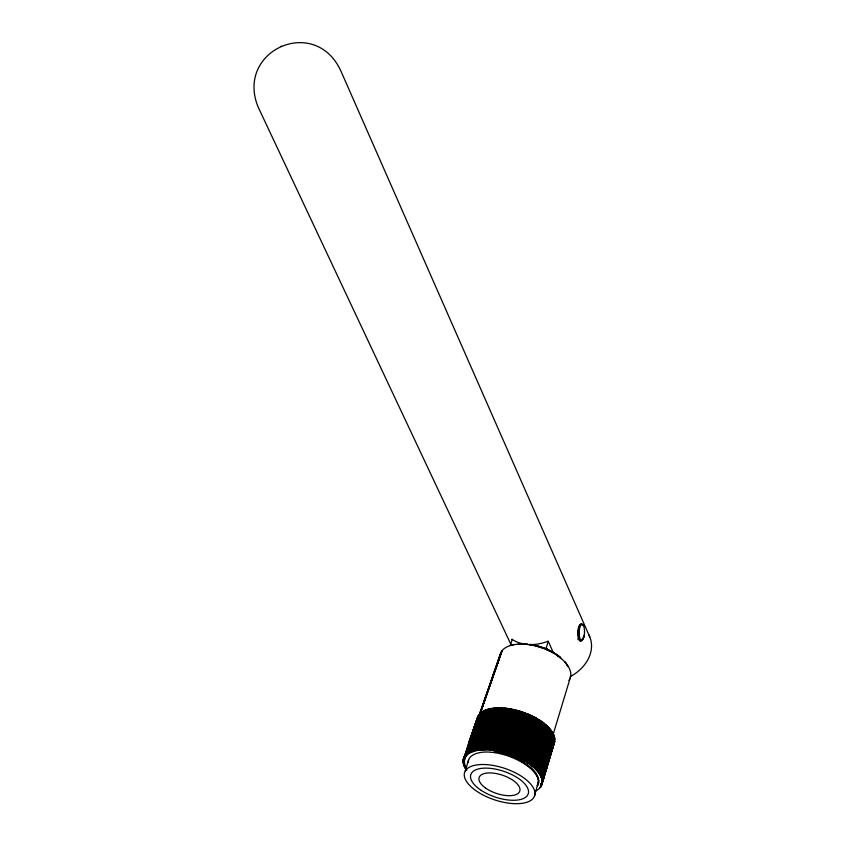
<?xml version="1.0" encoding="UTF-8"?>
<svg xmlns="http://www.w3.org/2000/svg" width="846" height="846" viewBox="0 0 846 846"><rect width="100%" height="100%" fill="white"/><g stroke="black" fill="none" stroke-linecap="round" stroke-linejoin="round"><path stroke-width="1.27" d="M466.728 770.484A41.359 18.845 18.6 0 1 467.299 753.352L468.853 752.538L472.597 740.303L468.134 752.982C461.916 756.345 462.286 764.879 466.463 769.733M481.564 718.021L483.574 711.782L482.622 711.518L471.73 740.292L467.468 753.448L468.282 754.262L466.273 754.442L479.883 713.664L480.993 713.675L478.17 722.389M467.468 753.448L469.583 753.363L468.853 752.538L469.615 752.126L482.389 711.666M468.853 752.538L470.291 752.951L469.615 752.126L470.418 751.734L473.58 741.963L473.094 741.35L483.373 711.084L484.324 711.37L480.708 722.6M481.913 711.972L468.06 750.169M541.292 783.269L540.541 787.097A41.359 18.845 18.6 0 0 540.848 786.664L540.932 786.537A41.359 18.845 18.6 0 0 535.581 769.099L535.412 768.929A41.359 18.845 18.6 0 0 534.767 768.305L534.577 768.126A41.359 18.845 18.6 0 0 533.911 767.523L533.699 767.333A41.359 18.845 18.6 0 0 533.001 766.73L532.779 766.539A41.359 18.845 18.6 0 0 532.071 765.958L531.817 765.757A41.359 18.845 18.6 0 0 531.087 765.186L530.812 764.974A41.359 18.845 18.6 0 0 530.072 764.414L529.776 764.202A41.359 18.845 18.6 0 0 529.014 763.663L528.697 763.441A41.359 18.845 18.6 0 0 527.925 762.912L527.587 762.68A41.359 18.845 18.6 0 0 526.804 762.183L526.434 761.939A41.359 18.845 18.6 0 0 525.652 761.453L525.25 761.21A41.359 18.845 18.6 0 0 524.457 760.744L524.034 760.501A41.359 18.845 18.6 0 0 523.251 760.046L534.884 717.313L533.9 717.397L522.003 759.359A41.359 18.845 18.6 0 1 522.796 759.793M469.615 752.126L471.053 752.559L470.418 751.734L471.275 751.364L474.056 742.725L473.58 741.963L484.166 710.672L485.128 710.978L479.904 727.211M481.247 712.459L481.564 713.167L480.623 712.967L467.151 750.286M476.372 749.873L471.275 751.364L472.713 751.851L472.174 751.037L474.543 743.666L474.056 742.725L485.012 710.291L485.964 710.619L480.74 726.862M522.786 760.057L535.148 717.461M472.174 751.037L473.601 751.544L473.104 750.719L475.008 744.818L474.543 743.666L485.89 709.931L486.841 710.28L482.432 724.028M497.585 708.409L496.359 707.922L483.235 749.292L484.483 749.926L497.617 707.869L503.983 708.557L490.987 750.191L487.359 749.366L487.021 749.947L485.816 749.302L485.741 749.916L484.673 749.281L497.617 707.869M473.104 750.719L474.521 751.259L474.088 750.434L475.441 746.204L475.008 744.818L486.81 709.604L487.761 709.963L477.334 742.492M474.088 750.434L475.494 750.994L475.441 746.204L487.772 709.308L488.724 709.678L476.298 748.488M463.703 760.078L470.26 739.912L463.301 760.628L464.528 761.326L463.291 761.337L464.539 762.013L463.322 762.056L464.602 762.722L463.418 762.785L464.708 763.43L463.555 763.526L465.078 764.89L463.989 765.038L465.332 765.63L464.274 765.81L465.638 766.381L464.613 766.582L465.987 767.132L465.004 767.364L466.389 767.893L465.437 768.147L466.833 768.654L465.924 768.94M524.012 760.744L536.322 718.74L536.385 718.148L535.127 718.064M479.1 716.266L478.625 715.187L479.925 715.113A38.25 18.379 18.3 0 1 480.158 714.838M469.096 743.676L477.091 719.089L477.916 719.1L477.229 718.402M548.821 757.995L540.985 785.913L554.669 741.498M525.207 761.453L537.485 719.438L537.591 718.857L536.322 718.74M584.047 636.086C577.511 652.763 575.1 622.318 581.995 624.369M541.514 785.469L554.5 742.344L553.622 741.646L554.648 741.646M526.381 762.161L538.775 719.576L537.485 719.438M534.429 796.276A36.907 16.539 18.6 0 0 487.518 764.71A36.907 16.539 18.6 0 0 476.837 791.317A36.907 16.539 18.6 0 0 534.429 796.276L538.342 781.905M540.488 766.836L550.64 731.029L551.782 731.367L551.169 731.832L552.311 732.192L551.655 732.636L552.787 733.017L552.1 733.429L553.665 734.793L552.819 735.005L553.918 735.438L541.25 777.019L543.523 768.041M544.232 765.493L545.67 760.417M546.379 757.868L551.391 740.091M554.246 736.39L553.347 736.559L554.416 737.025L541.8 778.542L554.193 736.232L541.546 777.791L543.46 770.072M544.538 766.265L545.607 762.458M547.034 757.371L550.609 744.67M541.926 777.178L542.646 774.64M544.422 768.295L545.85 763.219M546.928 759.401L547.997 755.594M548.716 753.056L549.784 749.249M551.211 744.173L552.279 740.366M554.416 737.025L553.538 737.321L554.595 737.797L542 779.293L543.195 774.122M543.915 771.584L544.623 769.046M546.051 763.97L547.478 758.894M550.334 748.742L551.402 744.935M554.595 737.797L553.675 738.072L554.712 738.569L542.149 780.033L543.354 774.851M544.771 769.786L545.839 765.979M546.907 762.172L548.335 757.096M553.77 738.812L554.775 739.319L542.244 780.763L543.809 774.312M545.226 769.247L546.653 764.171M547.722 760.364L549.139 755.288M540.985 785.236L543.851 775.031M545.268 769.955L546.696 764.89M547.764 761.083L548.832 757.286M549.466 756.155L550.535 752.348M541.768 784.845L549.72 755.563M551.782 731.367L539.008 773.096L539.441 770.547M552.311 732.192L539.547 773.889L549.731 736.919M552.787 733.017L540.044 774.682L541.599 768.231M543.037 763.155L548.06 745.347M548.779 742.809L550.577 736.443M553.221 733.831L540.499 775.465L551.38 735.967M553.591 734.635L540.901 776.247L542.455 769.807M543.883 764.721L548.895 746.933M549.614 744.385L551.412 738.029M548.039 727.824L549.191 728.078L536.353 769.902L548.43 727.253L547.277 727.021L535.275 769.035M549.191 728.078L548.758 728.618L549.911 728.892L536.798 770.621L538.204 765.683M538.902 763.208L548.06 731.092M549.911 728.892L549.435 729.421L550.587 729.728L537.496 771.425L549.075 730.658M547.954 737.638L550.059 730.225L551.211 730.553L538.416 772.292L538.839 769.744M539.537 767.28L547.256 740.113M533.572 767.459L545.882 724.811L544.739 724.652L532.652 766.677M534.439 768.242L546.95 725.783L545.628 725.434M530.706 765.133L542.487 724.345M531.7 765.905L544.168 723.383L542.846 723.108L542.952 722.442L541.842 722.347L529.681 764.382M527.513 762.891L539.917 720.316L538.627 720.147M528.613 763.631L541.038 721.067L539.737 720.866M520.227 758.439L532.314 716.002L531.383 716.118L519.444 758.048A41.359 18.845 18.6 0 1 520.227 758.439L520.734 758.693A41.359 18.845 18.6 0 1 521.527 759.105L521.538 759.391M521.527 759.105L533.604 716.647L532.663 716.752L520.258 758.735M524.034 760.501L536.385 718.148M525.25 761.21L537.591 718.857M526.434 761.939L538.775 719.576M527.587 762.68L539.917 720.316M528.697 763.441L541.038 721.067M529.776 764.202L542.117 721.828L540.806 721.606M530.812 764.974L543.164 722.6M531.817 765.757L544.168 723.383M532.779 766.539L545.131 724.176L543.809 723.88M533.699 767.333L546.061 724.98M534.577 768.126L546.95 725.783M535.412 768.929L547.785 726.598L546.474 726.228M516.187 756.525L528.295 714.161L527.46 714.362L514.939 756.303L518.958 758.101M517.551 757.149L529.649 714.754L528.782 714.923L516.293 756.884M518.894 757.783L530.992 715.367L530.093 715.515L517.636 757.487M548.589 727.412L536.057 769.828M549.34 728.237L536.798 770.621M550.048 729.062L537.496 771.425M550.587 729.728L538.141 772.218M551.211 730.553L538.743 773.011M477.334 717.958L478.476 717.493M511.967 754.801L524.118 712.533L523.378 712.787L510.773 754.695L514.939 756.303M513.385 755.351L525.525 713.051L524.753 713.294L512.168 755.214M514.791 755.933L526.921 713.601L526.106 713.813L513.564 755.742M551.899 731.536L539.293 773.804M552.417 732.361L539.801 774.598M552.882 733.175L540.256 775.38M553.295 733.99L540.657 776.152M535.01 791.232A41.359 18.845 18.6 0 0 535.55 790.989L535.793 790.862A41.359 18.845 18.6 0 0 536.322 790.598L536.544 790.481A41.359 18.845 18.6 0 0 537.041 790.185L537.242 790.058A41.359 18.845 18.6 0 0 537.728 789.752L537.908 789.625A41.359 18.845 18.6 0 0 538.363 789.286L538.521 789.159A41.359 18.845 18.6 0 0 538.955 788.81L539.092 788.683A41.359 18.845 18.6 0 0 539.494 788.303L539.621 788.176A41.359 18.845 18.6 0 0 540.002 787.774L540.108 787.647A41.359 18.845 18.6 0 0 540.446 787.224L546.368 767.248M548.589 759.75L549.699 756.007M551.169 751.005L552.279 747.261M510.773 754.695L509.081 753.765L521.284 711.56L520.607 711.867L507.938 753.744L498.791 750.92L490.987 750.191M510.529 754.272L522.712 712.036L522.003 712.311L509.355 754.209M553.665 734.793L541.017 776.924M554.458 737.173L541.778 779.198M554.616 737.955L541.926 779.927M540.848 786.664L552.998 745.559M553.474 744.818L540.985 785.913M506.162 752.824L518.757 710.799L517.815 711.042L505.083 752.877M507.621 753.278L519.856 711.116L506.511 753.3M554.627 653.249A34.601 18.02 17.9 0 0 547.753 649.654L546.749 648.988A1.798 1.396 -24 0 1 546.315 647.687L548.197 641.416M546.749 648.988L546.685 649.199A34.601 18.02 17.9 0 0 541.08 647.127M540.108 787.647L541.239 783.872M543.502 776.332L544.634 772.557M546.897 765.006L548.028 761.231M540.541 787.097L554.775 739.319M540.932 786.537L554.754 740.789L542.244 782.751M504.692 752.38L517.318 710.397L516.409 710.661L503.656 752.485M554.532 742.196L542.149 783.417M465.311 770.833L468.578 760.015M484.483 749.926L497.966 707.859M501.741 751.597L514.453 709.688L513.607 709.995L500.79 751.787M503.211 751.978L515.891 710.027L515.003 710.323L502.217 752.126M552.702 735.883L570.341 677.572M500.261 751.237L513.014 709.371L512.2 709.709L499.362 751.47M469.35 741.107L463.492 759.253L464.666 759.983L463.375 759.93L478.127 716.012L479.143 715.906M498.791 750.92L511.587 709.085L510.815 709.445L497.945 751.185M504.11 752.221L516.98 710.312M505.548 752.633L518.418 710.703M506.987 753.077L519.856 711.116M507.938 753.744L521.284 711.56M509.852 754.029L522.712 712.036M511.27 754.537L524.118 712.533M512.665 755.076L525.525 713.051M514.061 755.626L526.921 713.601M515.436 756.208L528.295 714.161M516.79 756.8L529.649 714.754M518.122 757.413L530.992 715.367M519.444 758.048L532.314 716.002M520.734 758.693L533.604 716.647M522.003 759.359L534.884 717.313M523.251 760.046L536.121 718M524.457 760.744L537.337 718.709M525.652 761.453L538.532 719.428M526.804 762.183L539.685 720.158M527.925 762.912L540.806 720.908M529.014 763.663L541.895 721.67M530.072 764.414L542.952 722.442M531.087 765.186L543.967 723.224M532.071 765.958L544.94 724.017M533.001 766.73L545.882 724.811M533.911 767.523L546.77 725.625M534.767 768.305L547.626 726.439M535.581 769.099L548.43 727.253M495.862 750.349L508.753 708.599L508.044 709.001L495.122 750.709M496.528 750.931L509.419 709.212L510.815 709.445M497.321 750.624L510.159 708.832M498.326 750.814L511.227 709.022M499.764 751.132L512.655 709.297M501.213 751.47L514.093 709.604M502.661 751.83L515.531 709.942M493.736 750.508L506.987 708.356L508.044 709.001M494.413 750.116L507.346 708.409M495.46 750.286L508.383 708.546M496.888 750.539L509.8 708.768M491.219 749.683L504.205 708.07L506.987 708.356M492.361 750.339L505.591 708.197M492.964 749.905L505.95 708.239M487.021 749.947L500.187 707.859M488.322 750L501.509 707.891M489.654 750.085L502.852 707.965M490.035 749.567L503.084 707.986M491.537 749.725L504.576 708.102M496.369 708.462L495.143 707.996L481.977 749.323L483.246 749.958L496.359 707.922M485.741 749.916L498.886 707.848M488.734 749.45L501.868 707.912M491.981 708.366L478.392 749.619L479.724 750.233L492.901 708.811L491.981 708.366L478.614 750.381L477.26 749.768L490.87 708.557L491.801 708.99L478.614 750.381M494.286 708.081L480.835 749.387L482.051 750.021L495.185 708.546L494.286 708.081L480.866 750.106L479.619 749.482L493.112 708.208L494.022 708.662L481.268 748.858M487.359 749.366L500.546 707.859M477.303 748.255L489.316 710.672M510.223 645.583L512.19 639.417M477.937 749.302L490.553 708.62M486.006 749.313L499.246 707.848M476.404 742.788L480.824 729.03M477.366 727.634L479.375 721.405M475.653 725.868L477.662 719.671M476.499 723.341L478.508 717.144L477.821 716.636L478.804 716.52L501.953 650.849L479.492 715.684M476.435 726.64L480.052 715.452M490.87 708.557L477.535 750.561L476.182 749.905L476.245 748.16L475.103 750.18L476.499 750.762L475.843 747.885L488.459 709.107L490.743 709.191M489.485 708.853L476.182 749.905L489.802 708.779M493.112 708.208L479.724 750.233M495.481 707.975L482.051 750.021M496.708 707.901L483.246 749.958M475.843 747.885L488.766 709.022M475.441 746.204L487.772 709.308M471.73 740.292L481.036 712.618M472.163 740.525L481.691 712.131M474.543 743.666L485.89 709.931M475.008 744.818L486.81 709.604M471.317 740.144L480.623 712.967M474.056 742.725L485.012 710.291M473.094 741.35L483.373 711.084M473.58 741.963L484.166 710.672M479.534 714.035L470.239 740.229L478.91 714.796L480.454 714.204M478.498 715.388L468.991 742.64L477.091 719.089M472.628 740.874L482.622 711.518M469.414 742.555L473.2 731.526M475.293 725.403L476.552 721.733M470.239 740.229L479.058 714.606M470.926 740.091L480.052 713.485M478.508 717.144L477.641 717.07L469.35 741.096M477.916 716.425L469.054 742.143L478.625 715.187M478.773 716.625L500.113 654.709L478.064 718.434M469.393 741.974L476.573 721.257M469.414 742.566L472.354 734.085M475.293 725.604L476.562 721.976M479.206 715.621L501.953 650.849L479.534 715.325L478.91 714.796M479.534 715.029L501.953 650.849M577.945 639.629L579.468 634.225L578.558 627.584M550.059 730.225L550.714 729.887M589.747 636.869L340.917 71.085C315.241 14.646 235.061 50.4 258.115 107.008L511.206 644.98M280.872 46.456L281.507 46.149M550.64 731.029L551.328 730.711M541.313 777.696L553.918 735.438M542.022 780.657L554.712 738.569M463.301 760.628L464.57 760.639L463.375 759.93M554.5 742.344L553.242 742.968M463.492 759.253L464.803 759.327L463.661 758.587L464.993 758.693L463.883 757.942L465.226 758.069L464.147 757.307L465.522 757.477L464.475 756.694L465.86 756.884L464.845 756.102L466.241 756.324L465.268 755.531L466.685 755.774L465.744 754.97L467.172 755.245L466.273 754.442M495.122 752.602L488.205 752.02A36.664 16.709 18.5 0 0 468.187 762.14M532.071 645.086L529.585 644.578A34.601 18.02 17.9 0 1 539.938 646.767M537.485 785.797A39.096 17.586 19.6 0 0 510.773 756.091L502.545 753.088L494.191 751.237L494.836 752.559M470.418 751.734L471.857 752.2L471.275 751.364M537.062 646.09L544.475 648.544M508.425 753.543L509.081 753.765M545.564 648.914L547.753 649.654M477.768 720.485L477.059 719.333M477.556 717.292L478.265 717.778M508.753 708.599L509.419 709.212M480.433 713.136L480.993 713.675M511.587 709.085L512.2 709.709M513.014 709.371L513.607 709.995M514.453 709.688L515.003 710.323M515.891 710.027L516.409 710.661M483.129 711.222L483.574 711.782M517.318 710.397L517.815 711.042M483.912 710.799L484.324 711.37M518.757 710.799L519.211 711.444M484.737 710.407L485.128 710.978M520.195 711.222L520.607 711.867M485.615 710.048L485.964 710.619M521.612 711.676L522.003 712.311M486.524 709.709L486.841 710.28M523.04 712.152L523.378 712.787M487.476 709.392L487.761 709.963M524.446 712.649L524.753 713.294M546.315 647.687L547.415 650.056M553.495 653.027L548.208 641.152A37.922 28.595 -23.8 0 1 529.85 644.578M525.842 713.178L526.106 713.813M527.227 713.717L527.46 714.362M528.602 714.299L528.782 714.923M491.653 708.419L491.801 708.99M529.945 714.891L530.093 715.515M531.277 715.505L531.383 716.118M493.948 708.113L494.022 708.662M532.589 716.139L532.663 716.752M495.143 707.996L495.185 708.546M533.879 716.784L533.9 717.397M504.491 709.234A38.25 18.379 18.3 0 1 506.796 709.508M555.685 653.916A34.601 18.02 17.9 0 1 560.475 657.437M564.98 661.995A34.601 18.02 17.9 0 1 567.92 666.659M512.221 645.064A35.141 18.115 19 0 1 514.516 644.483M518.27 643.922A35.141 18.115 19 0 1 527.714 644.039M530.241 644.366A35.141 18.115 19 0 1 554.786 653.387M555.833 654.064A35.141 18.115 19 0 1 560.623 657.628M565.149 662.207A35.141 18.115 19 0 1 567.677 665.961M499.849 656.845A36.949 19.014 19 0 1 541.419 647.729A36.949 19.014 19 0 1 568.872 680.438M546.865 649.538A34.612 17.84 19 0 1 551.455 651.79M557.63 655.682A34.612 17.84 19 0 1 561.141 658.537M582.799 639.068A8.629 2.929 -88.1 0 1 578.875 638.254A8.629 2.929 -88.1 0 1 579.15 626.59A8.629 2.929 -88.1 0 1 583.127 625.427M583.803 635.483A8.629 2.929 -88.1 0 1 583.37 637.45M495.174 752.729A36.685 16.37 19.6 0 1 537.189 785.469M502.545 753.088A39.085 17.798 18.6 0 1 537.644 785.3M588.668 634.637A37.404 29.071 -23.6 0 1 570.236 676.62M524.816 644.144A37.922 28.595 -23.8 0 1 511.851 639.227M485.244 787.806A21.436 9.602 18.6 0 0 519.412 791.93A21.436 9.602 18.6 0 0 493.683 773.17A21.436 9.602 18.6 0 0 485.244 787.806M481.311 790.428A30.276 13.568 18.6 0 0 528.2 793.929A30.276 13.568 18.6 0 0 489.062 768.242A30.276 13.568 18.6 0 0 481.311 790.428M583.846 637.123A7.931 2.686 -88.1 0 0 582.386 624.496A7.931 2.686 -88.1 0 0 579.277 635.462A7.931 2.686 -88.1 0 0 583.846 637.123"/></g></svg>
